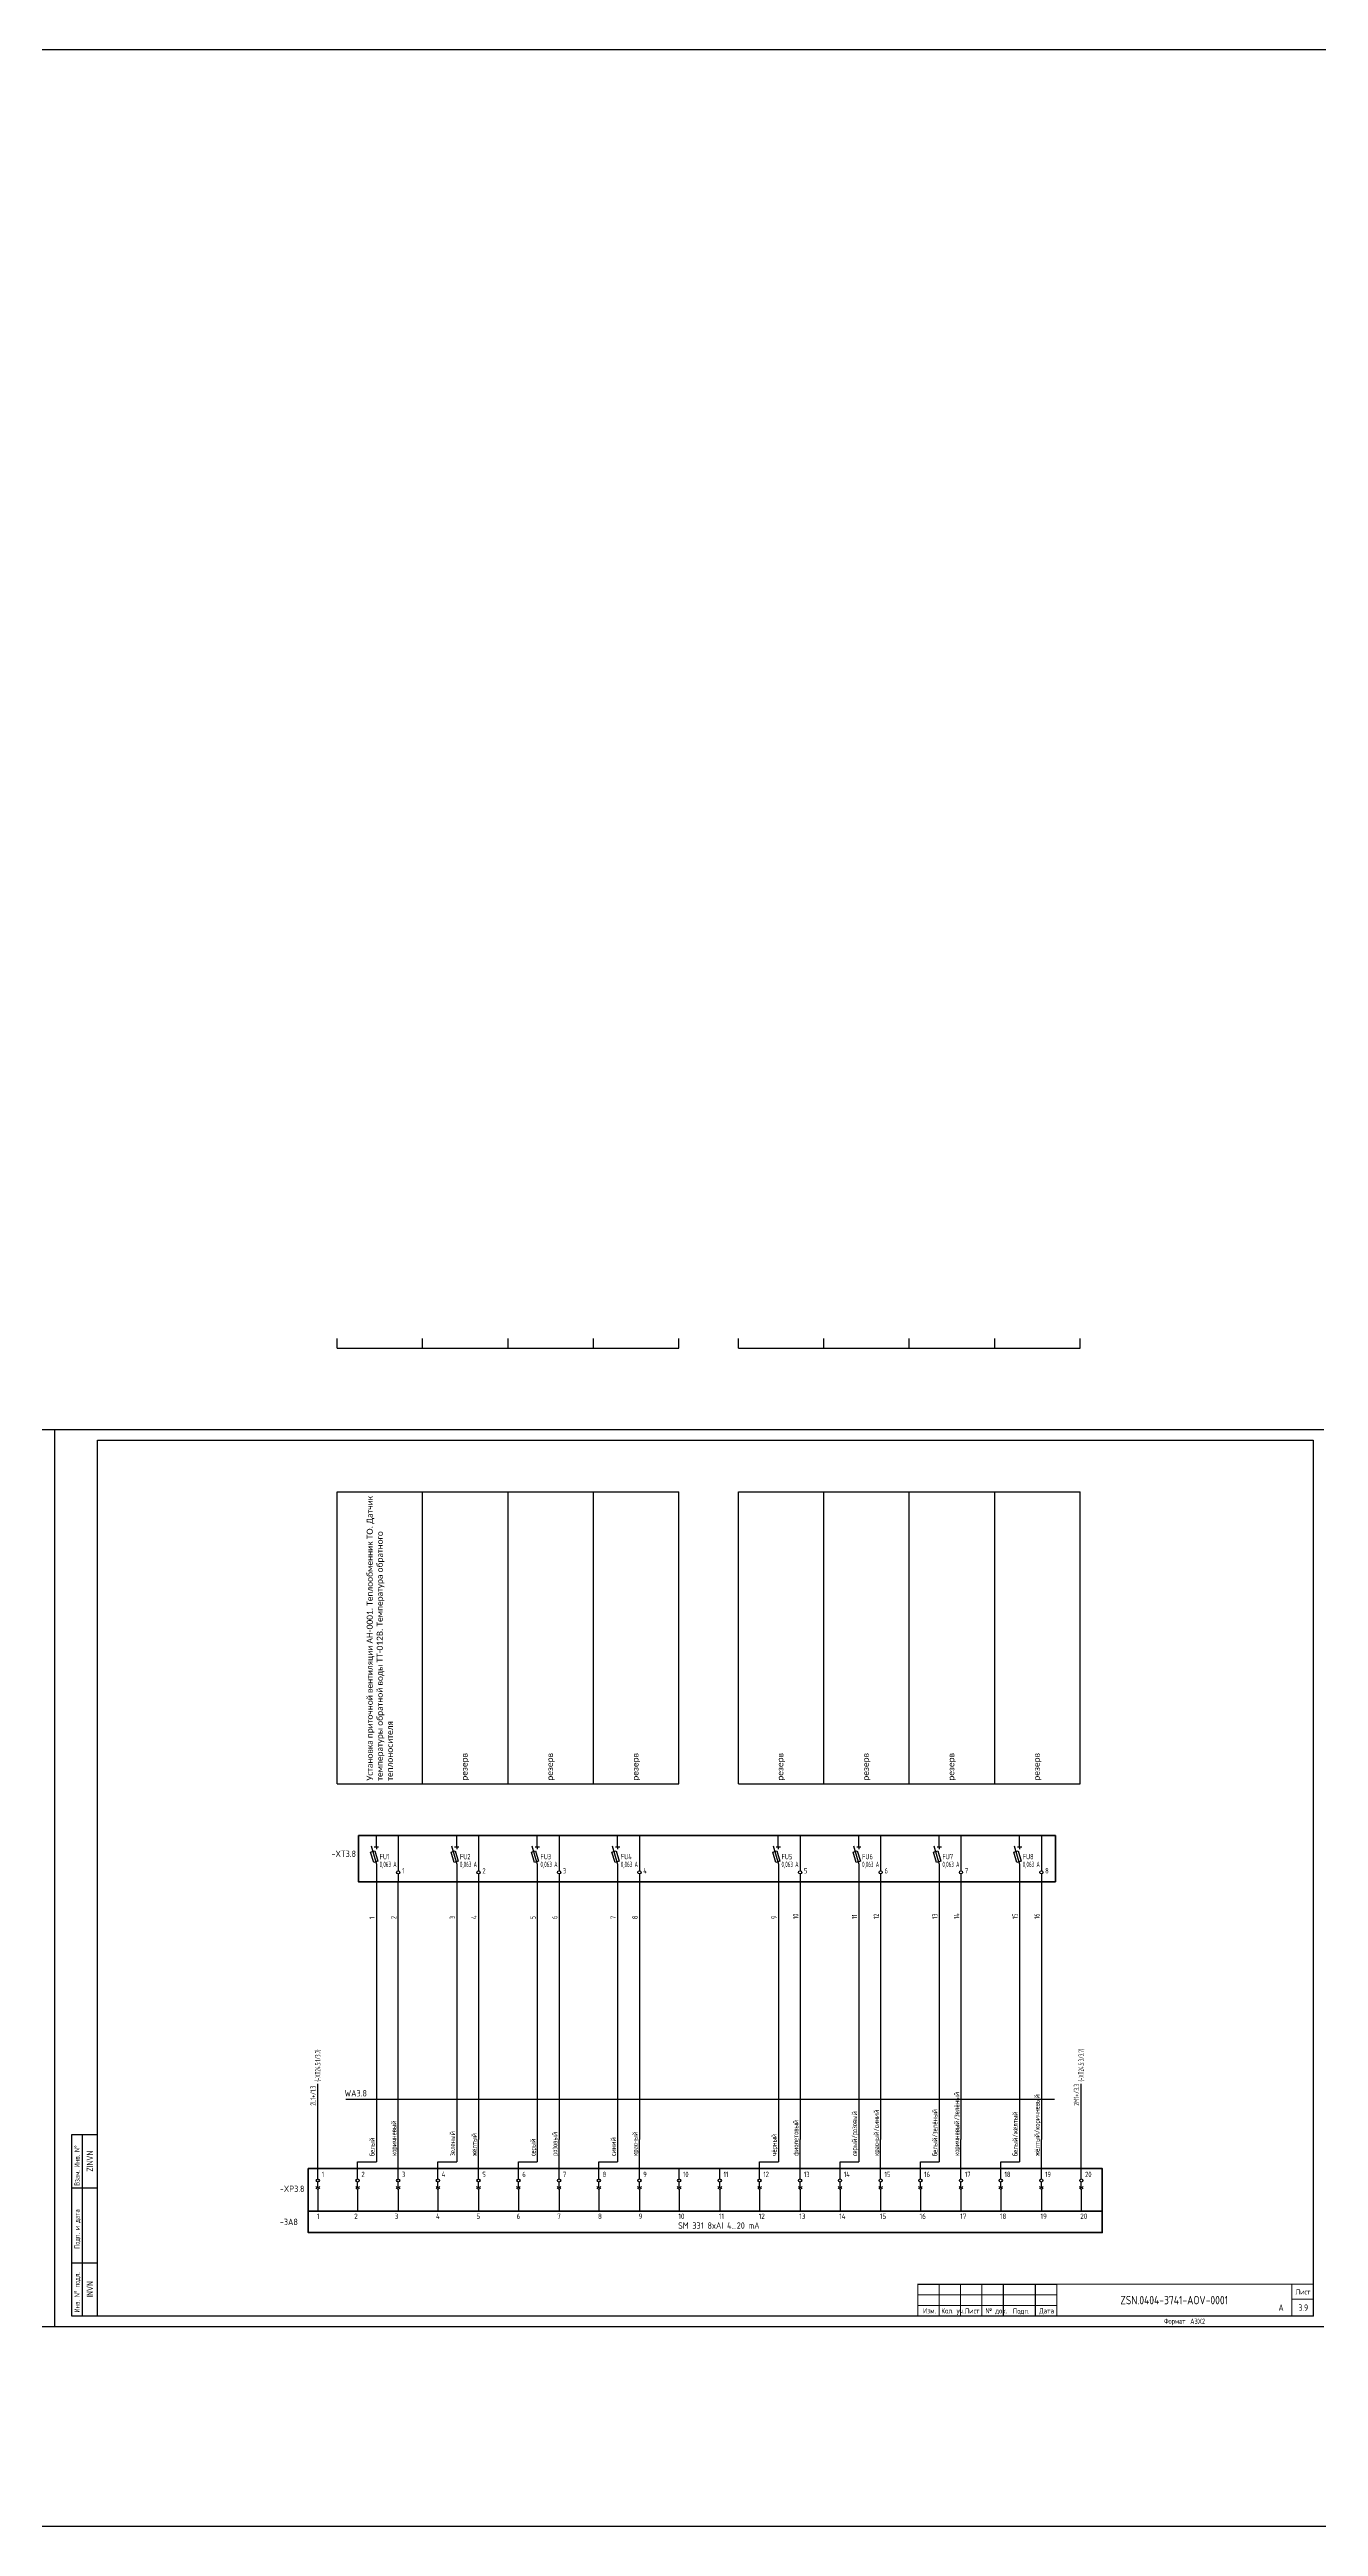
# Model space of a CAD drawing. Header units: millimetres. Extents: x 1235 to 19908, y 833 to 4314.
# Drawn here: x 6036 to 6629, y 1373 to 2532 of the extents above; entities that cross this region are included whole.
import ezdxf
from ezdxf.enums import TextEntityAlignment as Align

# ---------------------------------------------------------------- set-up
doc = ezdxf.new("R2010")
doc.units = ezdxf.units.MM
doc.layers.add('EPLAN108', color=5, linetype='Continuous', lineweight=30)
for name, color, linetype in [('КИА_МАРКИРОВКА', 2, 'Continuous'), ('КИА_НАКЛЕЙКИ', 1, 'Continuous'), ('КИА_РАМКИ-ШТАМПЫ', 7, 'Continuous'), ('ФОРМАТ', 7, 'Continuous')]:
    doc.layers.add(name, color=color, linetype=linetype)
doc.styles.add('GOST-A 3-1', font='', dxfattribs={"height": 3})
doc.styles.add('GOSTA-2.5-1', font='', dxfattribs={"width": 0.9, "height": 2.5})
doc.styles.add('ROMAND0-100', font='romand.shx')
doc.styles.add('ROMANS0-60', font='romans.shx', dxfattribs={"width": 0.6})
doc.styles.add('ROMANS0-70', font='romans.shx', dxfattribs={"width": 0.7})
doc.styles.get("Standard").update_dxf_attribs({"font": 'arial.ttf'})
doc.styles.get('GOST-A 3-1').set_extended_font_data('GOST type A')
doc.styles.get('GOSTA-2.5-1').set_extended_font_data('GOST Type AU')

# ---------------------------------------------------------------- blocks, each defined once
blk = doc.blocks.new('A$C5D65067D')
at = {"color": 0}
for p, q in [((-2.7, 13.8), (-0.7, 14.4)), ((-1.2, 9), (-2.7, 13.8)), ((-2.5, 16.8), (0, 8.3)), ((-1, 16.3), (1, 16.3)), ((-0.7, 14.4), (0.7, 9.6)), ((0, 16.3), (0, 21.6)), ((0, 16.3), (0, 15.3)), ((10.2, 21.6), (10.2, 5.1)), ((35, 13.8), (36.9, 14.4)), ((36.4, 9), (35, 13.8)), ((35.1, 16.8), (37.6, 8.3)), ((36.6, 16.3), (38.6, 16.3)), ((36.9, 14.4), (38.3, 9.6)), ((37.6, 16.3), (37.6, 21.6)), ((37.6, 16.3), (37.6, 15.3)), ((47.8, 21.6), (47.8, 5.1)), ((72.6, 13.8), (74.5, 14.4)), ((74, 9), (72.6, 13.8)), ((72.8, 16.8), (75.3, 8.3)), ((74.3, 16.3), (76.3, 16.3)), ((74.5, 14.4), (75.9, 9.6)), ((75.3, 16.3), (75.3, 21.6)), ((75.3, 16.3), (75.3, 15.3)), ((85.5, 21.6), (85.5, 5.1)), ((110.2, 13.8), (112.2, 14.4)), ((111.7, 9), (110.2, 13.8)), ((110.4, 16.8), (112.9, 8.3)), ((111.9, 16.3), (113.9, 16.3)), ((112.2, 14.4), (113.6, 9.6)), ((112.9, 16.3), (112.9, 21.6)), ((112.9, 16.3), (112.9, 15.3)), ((123.1, 21.6), (123.1, 5.1)), ((185.5, 13.8), (187.4, 14.4)), ((186.9, 9), (185.5, 13.8)), ((185.7, 16.8), (188.2, 8.3)), ((187.1, 16.3), (189.1, 16.3)), ((187.4, 14.4), (188.8, 9.6)), ((188.1, 16.3), (188.1, 21.6)), ((188.1, 16.3), (188.1, 15.3)), ((198.3, 21.6), (198.3, 5.1)), ((223.1, 13.8), (225, 14.4)), ((224.6, 9), (223.1, 13.8)), ((223.3, 16.8), (225.8, 8.3)), ((224.8, 16.3), (226.8, 16.3)), ((225, 14.4), (226.5, 9.6)), ((225.8, 16.3), (225.8, 21.6)), ((225.8, 16.3), (225.8, 15.3)), ((236, 21.6), (236, 5.1)), ((260.8, 13.8), (262.7, 14.4)), ((262.2, 9), (260.8, 13.8)), ((260.9, 16.8), (263.4, 8.3)), ((262.4, 16.3), (264.4, 16.3)), ((262.7, 14.4), (264.1, 9.6)), ((263.4, 16.3), (263.4, 21.6)), ((263.4, 16.3), (263.4, 15.3)), ((273.6, 21.6), (273.6, 5.1)), ((298.4, 13.8), (300.3, 14.4)), ((299.8, 9), (298.4, 13.8)), ((298.5, 16.8), (301, 8.3)), ((300, 16.3), (302, 16.3)), ((300.3, 14.4), (301.7, 9.6)), ((301, 16.3), (301, 21.6)), ((301, 16.3), (301, 15.3)), ((311.2, 21.6), (311.2, 5.1)), ((0.7, 9.6), (-1.2, 9)), ((0, 8.3), (0, 0)), ((10.2, 3.6), (10.2, 0)), ((38.3, 9.6), (36.4, 9)), ((37.6, 8.3), (37.6, 0)), ((47.8, 3.6), (47.8, 0)), ((75.9, 9.6), (74, 9)), ((75.3, 8.3), (75.3, 0)), ((85.5, 3.6), (85.5, 0)), ((113.6, 9.6), (111.7, 9)), ((112.9, 8.3), (112.9, 0)), ((123.1, 3.6), (123.1, 0)), ((188.8, 9.6), (186.9, 9)), ((188.2, 8.3), (188.2, 0)), ((198.3, 3.6), (198.3, 0)), ((226.5, 9.6), (224.6, 9)), ((225.8, 8.3), (225.8, 0)), ((236, 3.6), (236, 0)), ((264.1, 9.6), (262.2, 9)), ((263.4, 8.3), (263.4, 0)), ((273.6, 3.6), (273.6, 0)), ((301.7, 9.6), (299.8, 9)), ((301, 8.3), (301, 0)), ((311.2, 3.6), (311.2, 0))]:
    blk.add_line(p, q, dxfattribs=at)
at = {"color": 0, "lineweight": 40}
blk.add_lwpolyline([(-8.4, 21.6), (317.8, 21.6), (317.8, 0), (-8.4, 0)], close=True, dxfattribs=at)
at = {"color": 0}
for centre in [(10.2, 4.4), (47.8, 4.4), (85.5, 4.4), (123.1, 4.4), (198.3, 4.4), (236, 4.4), (273.6, 4.4), (311.2, 4.4)]:
    blk.add_circle(centre, 0.75, dxfattribs=at)
at = {"style": 'GOSTA-2.5-1'}
for s, width, p in [('FU1', 0.9, (1.5, 10.5)), ('FU2', 0.9, (39.1, 10.5)), ('FU3', 0.9, (76.8, 10.5)), ('FU4', 0.9, (114.4, 10.5)), ('FU5', 0.9, (189.6, 10.5)), ('FU6', 0.9, (227.3, 10.5)), ('FU7', 0.9, (264.9, 10.5)), ('FU8', 0.9, (302.5, 10.5)), ('0,063 A', 0.7, (1.5, 6.9)), ('1', 0.9, (12, 3.9)), ('0,063 A', 0.7, (39.1, 6.9)), ('2', 0.9, (49.6, 3.9)), ('0,063 A', 0.7, (76.8, 6.9)), ('3', 0.9, (87.3, 3.9)), ('0,063 A', 0.7, (114.4, 6.9)), ('4', 0.9, (124.9, 3.9)), ('0,063 A', 0.7, (189.6, 6.9)), ('5', 0.9, (200.1, 3.9)), ('0,063 A', 0.7, (227.3, 6.9)), ('6', 0.9, (237.8, 3.9)), ('0,063 A', 0.7, (264.9, 6.9)), ('7', 0.9, (275.4, 3.9)), ('0,063 A', 0.7, (302.5, 6.9)), ('8', 0.9, (313, 3.9))]:
    blk.add_text(s, height=2.5, dxfattribs=dict(at, width=width)).set_placement(p)
blk = doc.blocks.new('frm6')
at = {"layer": 'ФОРМАТ'}
blk.add_line((-185, 15), (-120, 15), dxfattribs=at)
at = {"layer": 'ФОРМАТ', "const_width": 0.5}
blk.add_lwpolyline([(-185, 15), (-185, 0), (0, 0), (0, 15)], close=True, dxfattribs=at)
for points in [[(-175, 15), (-175, 0)], [(-165, 15), (-165, 0)], [(-155, 15), (-155, 0)], [(-145, 15), (-145, 0)], [(-130, 15), (-130, 0)], [(-120, 15), (-120, 0)], [(-10, 15), (-10, 0)], [(-185, 10), (-120, 10)], [(-185, 5), (-120, 5)], [(-10, 8), (0, 8)]]:
    blk.add_lwpolyline(points, dxfattribs=at)
at = {"layer": 'ФОРМАТ', "style": 'GOSTA-2.5-1', "width": 0.95}
for s, p in [('Лист', (-8.2, 9.4)), ('Изм.', (-182.6, 0.5)), ('Кол. уч.', (-174, 0.5)), ('Лист', (-163.1, 0.5)), ('№ док.', (-153.4, 0.5)), ('Подп.', (-140.5, 0.4)), ('Дата', (-128.2, 0.5))]:
    blk.add_text(s, height=2.5, dxfattribs=at).set_placement(p, align=Align.BOTTOM_LEFT)
at = {"layer": 'ФОРМАТ', "flags": 8}
for tag, style, width, p in [('R2', 'ROMANS0-70', 0.7, (-184.4, 10)), ('QTY2', 'ROMANS0-70', 0.65, (-174.3, 10.3)), ('SH2', 'ROMANS0-70', 0.7, (-164.3, 10)), ('ND2', 'ROMANS0-60', 0.6, (-154.3, 10)), ('SIGN2', 'ROMANS0-70', 0.7, (-144.3, 10)), ('DATE2', 'ROMANS0-70', 0.43, (-129.4, 10)), ('R1', 'ROMANS0-70', 0.7, (-184.4, 5)), ('QTY1', 'ROMANS0-70', 0.65, (-174.3, 5.3)), ('SH1', 'ROMANS0-70', 0.7, (-164.3, 5)), ('ND1', 'ROMANS0-60', 0.6, (-154.3, 5)), ('SIGN1', 'ROMANS0-70', 0.7, (-144.3, 5)), ('DATE1', 'ROMANS0-70', 0.43, (-129.4, 5))]:
    blk.add_attdef(tag, text='', height=3, dxfattribs=dict(at, style=style, width=width)).set_placement(p, align=Align.BOTTOM_LEFT)
at = {"layer": 'ФОРМАТ', "style": 'ROMANS0-70', "width": 0.7, "flags": 8}
blk.add_attdef('SH', text='', height=3, dxfattribs=at).set_placement((-5.2, 3.8), align=Align.MIDDLE_CENTER)
blk = doc.blocks.new('*T51')
at = {"linetype": 'ByBlock', "lineweight": -2, "transparency": 16777216}
for p, q in [((0, 0), (0, 136.7)), ((0, 136.7), (160, 136.7)), ((40, 0), (40, 136.7)), ((80, 0), (80, 136.7)), ((120, 0), (120, 136.7)), ((160, 0), (160, 136.7)), ((187.8, 0), (187.8, 136.7)), ((187.8, 136.7), (347.8, 136.7)), ((227.8, 0), (227.8, 136.7)), ((267.8, 0), (267.8, 136.7)), ((307.8, 0), (307.8, 136.7)), ((347.8, 0), (347.8, 136.7)), ((594, 0), (594, 136.7)), ((594, 136.7), (754, 136.7)), ((634, 0), (634, 136.7)), ((674, 0), (674, 136.7)), ((714, 0), (714, 136.7)), ((754, 0), (754, 136.7)), ((781.8, 0), (781.8, 136.7)), ((781.8, 136.7), (941.8, 136.7)), ((821.8, 0), (821.8, 136.7)), ((861.8, 0), (861.8, 136.7)), ((901.8, 0), (901.8, 136.7)), ((941.8, 0), (941.8, 136.7)), ((1188, 0), (1188, 136.7)), ((1188, 136.7), (1348, 136.7)), ((1228, 0), (1228, 136.7)), ((1375.8, 136.7), (1535.8, 136.7)), ((0, 0), (160, 0)), ((187.8, 0), (347.8, 0)), ((594, 0), (754, 0)), ((1188, 0), (1348, 0)), ((1375.8, 0), (1535.8, 0)), ((781.8, 0), (941.8, 0))]:
    blk.add_line(p, q, dxfattribs=at)
at = {"color": 0, "linetype": 'ByBlock', "lineweight": -2, "transparency": 16777216}
for p, q in [((1268, 0), (1268, 136.7)), ((1308, 0), (1308, 136.7)), ((1348, 0), (1348, 136.7)), ((1375.8, 0), (1375.8, 136.7)), ((1415.8, 0), (1415.8, 136.7)), ((1455.8, 0), (1455.8, 136.7)), ((1495.8, 0), (1495.8, 136.7)), ((1535.8, 0), (1535.8, 136.7))]:
    blk.add_line(p, q, dxfattribs=at)
at = {"color": 0, "transparency": 16777216, "width": 133.705, "attachment_point": 4, "rotation": 90}
for s, insert, char_height in [('{\\fCalibri|b0|i0|c0;Помещение 102. Датчик температуры TT-801. Температура  воздуха в помещении', (20, 1.5), 2.822), ('{\\fCalibri|b0|i0|c0;Помещение 103. Датчик температуры TT-802. Температура  воздуха в помещении', (60, 1.5), 2.822), ('{\\fCalibri|b0|i0|c0;Помещение 104. Датчик температуры TT-802. Температура  воздуха в помещении', (100, 1.5), 2.822), ('{\\fCalibri|b0|i0|c0;Помещение 105. Датчик температуры TT-804. Температура  воздуха в помещении', (140, 1.5), 2.822), ('{\\fCalibri|b0|i0|c0;Помещение 106. Датчик температуры TT-805. Температура  воздуха в помещении', (207.8, 1.5), 2.822), ('{\\fCalibri|b0|i0|c0;Помещение 107. Датчик температуры TT-806. Температура  воздуха в помещении', (247.8, 1.5), 2.822), ('{\\fCalibri|b0|i0|c0;Помещение 108. Датчик температуры TT-807. Температура  воздуха в помещении', (287.8, 1.5), 2.822), ('{\\fCalibri|b0|i0|c0;Помещение 109. Датчик температуры TT-808. Температура  воздуха в помещении', (327.8, 1.5), 2.822), ('{\\fCalibri|b0|i0|c0;Помещение 110. Датчик температуры TT-809. Температура  воздуха в помещении', (614, 1.5), 2.822), ('{\\fCalibri|b0|i0|c0;Помещение 111. Датчик температуры TT-810. Температура  воздуха в помещении', (654, 1.5), 2.822), ('{\\fCalibri|b0|i0|c0;Установка приточной вентиляции AH-0001. Теплообменник TO. Датчик температуры обратной воды TT-012A. Температура обратного теплоносителя', (881.8, 1.5), 2.8222), ('{\\fCalibri|b0|i0|c0;Установка приточной вентиляции AH-0001. Теплообменник TO. Датчик температуры обратной воды TT-012B. Температура обратного теплоносителя', (921.8, 1.5), 2.8222), ('{\\fCalibri|b0|i0|c0;Установка приточной вентиляции AH-0001. Теплообменник TO. Датчик температуры обратной воды TT-012B. Температура обратного теплоносителя', (1208, 1.5), 2.8222), ('{\\fCalibri|b0|i0|c0;Установка приточной вентиляции AH-0001. Приточный вентилятор AH-0001-A. Датчик температуры TT-011A. Температура приточного воздуха', (801.8, 1.5), 2.8222), ('{\\fCalibri|b0|i0|c0;Установка приточной вентиляции AH-0001. Приточный вентилятор AH-0001-B. Датчик температуры TT-011B. Температура приточного воздуха', (841.8, 1.5), 2.8222), ('{\\fCalibri|b0|i0|c0;Установка приточной вентиляции AH-0001. Клапан TV-011A. Электропривод TV-011A. Положение клапана', (694, 1.5), 2.8222), ('{\\fCalibri|b0|i0|c0;Установка приточной вентиляции AH-0001. Клапан TV-011B. Электропривод TV-011B. Положение клапана', (734, 1.5), 2.8222), ('{\\fCalibri|b0|i0|c0;резерв', (1248, 1.5), 2.822), ('{\\fCalibri|b0|i0|c0;резерв', (1288, 1.5), 2.822), ('{\\fCalibri|b0|i0|c0;резерв', (1328, 1.5), 2.822), ('{\\fCalibri|b0|i0|c0;резерв', (1395.8, 1.5), 2.822), ('{\\fCalibri|b0|i0|c0;резерв', (1435.8, 1.5), 2.822), ('{\\fCalibri|b0|i0|c0;резерв', (1475.8, 1.5), 2.822), ('{\\fCalibri|b0|i0|c0;резерв', (1515.8, 1.5), 2.822)]:
    blk.add_mtext(s, dxfattribs=dict(at, insert=insert, char_height=char_height))
blk = doc.blocks.new('*T253')
at = {"linetype": 'ByBlock', "lineweight": -2, "transparency": 16777216}
for p, q in [((0, 0), (0, 136.705)), ((0, 136.705), (160, 136.705)), ((40, 0), (40, 136.705)), ((0, 0), (160, 0))]:
    blk.add_line(p, q, dxfattribs=at)
at = {"color": 0, "linetype": 'ByBlock', "lineweight": -2, "transparency": 16777216}
for p, q in [((80, 0), (80, 136.705)), ((120, 0), (120, 136.705)), ((160, 0), (160, 136.705))]:
    blk.add_line(p, q, dxfattribs=at)
at = {"color": 0, "transparency": 16777216, "width": 133.705, "attachment_point": 4, "rotation": 90}
for s, insert, char_height in [('{\\fCalibri|b0|i0|c0;Установка приточной вентиляции AH-0001. Теплообменник TO. Датчик температуры обратной воды TT-012B. Температура обратного теплоносителя', (20, 1.5), 2.822222), ('{\\fCalibri|b0|i0|c0;резерв', (60, 1.5), 2.82222), ('{\\fCalibri|b0|i0|c0;резерв', (100, 1.5), 2.82222), ('{\\fCalibri|b0|i0|c0;резерв', (140, 1.5), 2.82222)]:
    blk.add_mtext(s, dxfattribs=dict(at, insert=insert, char_height=char_height))
blk = doc.blocks.new('*T254')
at = {"color": 0, "linetype": 'ByBlock', "lineweight": -2, "transparency": 16777216}
for p, q in [((0, 0), (0, 136.705)), ((40, 0), (40, 136.705)), ((80, 0), (80, 136.705)), ((120, 0), (120, 136.705)), ((160, 0), (160, 136.705))]:
    blk.add_line(p, q, dxfattribs=at)
at = {"linetype": 'ByBlock', "lineweight": -2, "transparency": 16777216}
for p, q in [((0, 136.705), (160, 136.705)), ((0, 0), (160, 0))]:
    blk.add_line(p, q, dxfattribs=at)
at = {"color": 0, "transparency": 16777216, "char_height": 2.82222, "width": 133.705, "attachment_point": 4, "rotation": 90}
for insert in [(20, 1.5), (60, 1.5), (100, 1.5), (140, 1.5)]:
    blk.add_mtext('{\\fCalibri|b0|i0|c0;резерв', dxfattribs=dict(at, insert=insert))

msp = doc.modelspace()

# ---------------------------------------------------------------- linework, layer by layer
at = {"color": 1}
for p, q in [((6170.2, 1924.4), (6170.2, 1929)), ((6170.2, 1924.4), (6210.2, 1924.4)), ((6210.2, 1924.4), (6210.2, 1929)), ((6210.2, 1924.4), (6250.2, 1924.4)), ((6250.2, 1924.4), (6250.2, 1929)), ((6250.2, 1924.4), (6290.2, 1924.4)), ((6290.2, 1924.4), (6290.2, 1929)), ((6290.2, 1924.4), (6330.2, 1924.4)), ((6330.2, 1924.4), (6330.2, 1929)), ((6358, 1924.4), (6358, 1929)), ((6358, 1924.4), (6398, 1924.4)), ((6398, 1924.4), (6398, 1929)), ((6398, 1924.4), (6438, 1924.4)), ((6438, 1924.4), (6438, 1929)), ((6438, 1924.4), (6478, 1924.4)), ((6478, 1924.4), (6478, 1929)), ((6478, 1924.4), (6518, 1924.4)), ((6518, 1924.4), (6518, 1929)), ((6161.2, 1540.5), (6161.2, 1580.2))]:
    msp.add_line(p, q, dxfattribs=at)
for p, q in [((5444, 1886.4), (6038, 1886.4)), ((6038, 1886.4), (6038, 1466.4)), ((6038, 1886.4), (6632, 1886.4)), ((6058, 1881.4), (6627, 1881.4)), ((6058, 1471.4), (6058, 1881.4)), ((6627, 1881.4), (6627, 1471.4)), ((6046, 1471.4), (6046, 1556.4)), ((6046, 1556.4), (6058, 1556.4)), ((6051, 1471.4), (6051, 1556.4)), ((6046, 1531.4), (6058, 1531.4)), ((6161.2, 1535.7), (6161.2, 1540.5)), ((6161.2, 1531.4), (6161.2, 1534.2)), ((6161.2, 1530.6), (6161.2, 1520.5)), ((6179.8, 1535.7), (6179.8, 1540.5)), ((6179.8, 1531.4), (6179.8, 1534.2)), ((6179.8, 1530.6), (6179.8, 1520.5)), ((6198.8, 1535.7), (6198.8, 1540.5)), ((6198.8, 1531.4), (6198.8, 1534.2)), ((6198.8, 1530.6), (6198.8, 1520.5)), ((6217.4, 1535.7), (6217.4, 1540.5)), ((6217.4, 1531.4), (6217.4, 1534.2)), ((6217.4, 1530.6), (6217.4, 1520.5)), ((6236.4, 1535.7), (6236.4, 1540.5)), ((6236.4, 1531.4), (6236.4, 1534.2)), ((6236.4, 1530.6), (6236.4, 1520.5)), ((6255.1, 1535.7), (6255.1, 1540.5)), ((6255.1, 1531.4), (6255.1, 1534.2)), ((6255.1, 1530.6), (6255.1, 1520.5)), ((6274.1, 1535.7), (6274.1, 1540.5)), ((6274.1, 1531.4), (6274.1, 1534.2)), ((6274.1, 1530.6), (6274.1, 1520.5)), ((6292.7, 1535.7), (6292.7, 1540.5)), ((6292.7, 1531.4), (6292.7, 1534.2)), ((6292.7, 1530.6), (6292.7, 1520.5)), ((6311.7, 1535.7), (6311.7, 1540.5)), ((6311.7, 1531.4), (6311.7, 1534.2)), ((6311.7, 1530.6), (6311.7, 1520.5)), ((6330.3, 1535.7), (6330.3, 1540.5)), ((6330.3, 1531.4), (6330.3, 1534.2)), ((6330.3, 1530.6), (6330.3, 1520.5)), ((6349.3, 1535.7), (6349.3, 1540.5)), ((6349.3, 1531.4), (6349.3, 1534.2)), ((6349.3, 1530.6), (6349.3, 1520.5)), ((6367.9, 1535.7), (6367.9, 1540.5)), ((6367.9, 1531.4), (6367.9, 1534.2)), ((6367.9, 1530.6), (6367.9, 1520.5)), ((6386.9, 1535.7), (6386.9, 1540.5)), ((6386.9, 1531.4), (6386.9, 1534.2)), ((6386.9, 1530.6), (6386.9, 1520.5)), ((6405.6, 1535.7), (6405.6, 1540.5)), ((6405.6, 1531.4), (6405.6, 1534.2)), ((6405.6, 1530.6), (6405.6, 1520.5)), ((6424.6, 1535.7), (6424.6, 1540.5)), ((6424.6, 1531.4), (6424.6, 1534.2)), ((6424.6, 1530.6), (6424.6, 1520.5)), ((6443.2, 1535.7), (6443.2, 1540.5)), ((6443.2, 1531.4), (6443.2, 1534.2)), ((6443.2, 1530.6), (6443.2, 1520.5)), ((6462.2, 1535.7), (6462.2, 1540.5)), ((6462.2, 1531.4), (6462.2, 1534.2)), ((6462.2, 1530.6), (6462.2, 1520.5)), ((6480.8, 1535.7), (6480.8, 1540.5)), ((6480.8, 1531.4), (6480.8, 1534.2)), ((6480.8, 1530.6), (6480.8, 1520.5)), ((6499.8, 1535.7), (6499.8, 1540.5)), ((6499.8, 1531.4), (6499.8, 1534.2)), ((6499.8, 1530.6), (6499.8, 1520.5)), ((6518.5, 1535.7), (6518.5, 1540.5)), ((6518.5, 1531.4), (6518.5, 1534.2)), ((6518.5, 1530.6), (6518.5, 1520.5)), ((6046, 1496.4), (6058, 1496.4)), ((6051, 1496.4), (6058, 1496.4)), ((6038, 1466.4), (5444, 1466.4)), ((6632, 1466.4), (6038, 1466.4)), ((6058, 1471.4), (6046, 1471.4)), ((6627, 1471.4), (6058, 1471.4))]:
    msp.add_line(p, q)
at = {"color": 0}
for p, q in [((6188.6, 1674.7), (6188.6, 1543.6)), ((6198.8, 1540.5), (6198.8, 1674.7)), ((6226.2, 1674.7), (6226.2, 1543.6)), ((6236.4, 1674.7), (6236.4, 1554.1)), ((6263.9, 1674.7), (6263.9, 1543.6)), ((6274.1, 1674.7), (6274.1, 1554.1)), ((6301.5, 1674.7), (6301.5, 1543.6)), ((6311.7, 1674.7), (6311.7, 1554.1)), ((6376.8, 1674.7), (6376.8, 1543.6)), ((6386.9, 1674.7), (6386.9, 1554.1)), ((6414.4, 1674.7), (6414.4, 1543.6)), ((6424.6, 1674.7), (6424.6, 1554.1)), ((6452, 1674.7), (6452, 1543.6)), ((6462.2, 1674.7), (6462.2, 1554.1)), ((6489.6, 1674.7), (6489.6, 1543.6)), ((6499.8, 1674.7), (6499.8, 1554.1)), ((6174.3, 1573), (6506, 1573)), ((6236.4, 1540.5), (6236.4, 1554.1)), ((6274.1, 1540.5), (6274.1, 1554.1)), ((6311.7, 1540.5), (6311.7, 1554.1)), ((6386.9, 1540.5), (6386.9, 1554.1)), ((6424.6, 1540.5), (6424.6, 1554.1)), ((6462.2, 1540.5), (6462.2, 1554.1)), ((6499.8, 1540.5), (6499.8, 1554.1)), ((6179.8, 1540.5), (6179.8, 1543.6)), ((6179.8, 1543.6), (6188.6, 1543.6)), ((6217.4, 1540.5), (6217.4, 1543.6)), ((6217.4, 1543.6), (6226.2, 1543.6)), ((6255.1, 1540.5), (6255.1, 1543.6)), ((6255.1, 1543.6), (6263.9, 1543.6)), ((6292.7, 1540.5), (6292.7, 1543.6)), ((6292.7, 1543.6), (6301.5, 1543.6)), ((6367.9, 1540.5), (6367.9, 1543.6)), ((6367.9, 1543.6), (6376.8, 1543.6)), ((6405.6, 1540.5), (6405.6, 1543.6)), ((6405.6, 1543.6), (6414.4, 1543.6)), ((6443.2, 1540.5), (6443.2, 1543.6)), ((6443.2, 1543.6), (6452, 1543.6)), ((6480.8, 1540.5), (6480.8, 1543.6)), ((6480.8, 1543.6), (6489.6, 1543.6))]:
    msp.add_line(p, q, dxfattribs=at)
at = {"color": 4}
msp.add_line((6518.5, 1540.5), (6518.5, 1580.2), dxfattribs=at)
at = {"lineweight": 40}
for p, q in [((6156.7, 1540.5), (6528.3, 1540.5)), ((6528.3, 1540.5), (6528.3, 1510.5)), ((6156.7, 1520.5), (6528.3, 1520.5)), ((6156.7, 1520.5), (6528.3, 1520.5)), ((6528.3, 1510.5), (6156.7, 1510.5))]:
    msp.add_line(p, q, dxfattribs=at)
at = {"lineweight": 18}
for p, q in [((6161.2, 1531.4), (6160.3, 1532.1)), ((6161.2, 1530.6), (6160.3, 1531.4)), ((6161.2, 1531.4), (6162.1, 1532.1)), ((6161.2, 1530.6), (6162.1, 1531.4)), ((6179.8, 1531.4), (6178.9, 1532.1)), ((6179.8, 1530.6), (6178.9, 1531.4)), ((6179.8, 1531.4), (6180.7, 1532.1)), ((6179.8, 1530.6), (6180.7, 1531.4)), ((6198.8, 1531.4), (6197.9, 1532.1)), ((6198.8, 1530.6), (6197.9, 1531.4)), ((6198.8, 1531.4), (6199.7, 1532.1)), ((6198.8, 1530.6), (6199.7, 1531.4)), ((6217.4, 1531.4), (6216.5, 1532.1)), ((6217.4, 1530.6), (6216.5, 1531.4)), ((6217.4, 1531.4), (6218.3, 1532.1)), ((6217.4, 1530.6), (6218.3, 1531.4)), ((6236.4, 1531.4), (6235.5, 1532.1)), ((6236.4, 1530.6), (6235.5, 1531.4)), ((6236.4, 1531.4), (6237.3, 1532.1)), ((6236.4, 1530.6), (6237.3, 1531.4)), ((6255.1, 1531.4), (6254.2, 1532.1)), ((6255.1, 1530.6), (6254.2, 1531.4)), ((6255.1, 1531.4), (6255.9, 1532.1)), ((6255.1, 1530.6), (6255.9, 1531.4)), ((6274.1, 1531.4), (6273.2, 1532.1)), ((6274.1, 1530.6), (6273.2, 1531.4)), ((6274.1, 1531.4), (6274.9, 1532.1)), ((6274.1, 1530.6), (6274.9, 1531.4)), ((6292.7, 1531.4), (6291.8, 1532.1)), ((6292.7, 1530.6), (6291.8, 1531.4)), ((6292.7, 1531.4), (6293.6, 1532.1)), ((6292.7, 1530.6), (6293.6, 1531.4)), ((6311.7, 1531.4), (6310.8, 1532.1)), ((6311.7, 1530.6), (6310.8, 1531.4)), ((6311.7, 1531.4), (6312.6, 1532.1)), ((6311.7, 1530.6), (6312.6, 1531.4)), ((6330.3, 1531.4), (6329.4, 1532.1)), ((6330.3, 1530.6), (6329.4, 1531.4)), ((6330.3, 1531.4), (6331.2, 1532.1)), ((6330.3, 1530.6), (6331.2, 1531.4)), ((6349.3, 1531.4), (6348.4, 1532.1)), ((6349.3, 1530.6), (6348.4, 1531.4)), ((6349.3, 1531.4), (6350.2, 1532.1)), ((6349.3, 1530.6), (6350.2, 1531.4)), ((6367.9, 1531.4), (6367.1, 1532.1)), ((6367.9, 1530.6), (6367.1, 1531.4)), ((6367.9, 1531.4), (6368.8, 1532.1)), ((6367.9, 1530.6), (6368.8, 1531.4)), ((6386.9, 1531.4), (6386.1, 1532.1)), ((6386.9, 1530.6), (6386.1, 1531.4)), ((6386.9, 1531.4), (6387.8, 1532.1)), ((6386.9, 1530.6), (6387.8, 1531.4)), ((6405.6, 1531.4), (6404.7, 1532.1)), ((6405.6, 1530.6), (6404.7, 1531.4)), ((6405.6, 1531.4), (6406.5, 1532.1)), ((6405.6, 1530.6), (6406.5, 1531.4)), ((6424.6, 1531.4), (6423.7, 1532.1)), ((6424.6, 1530.6), (6423.7, 1531.4)), ((6424.6, 1531.4), (6425.5, 1532.1)), ((6424.6, 1530.6), (6425.5, 1531.4)), ((6443.2, 1531.4), (6442.3, 1532.1)), ((6443.2, 1530.6), (6442.3, 1531.4)), ((6443.2, 1531.4), (6444.1, 1532.1)), ((6443.2, 1530.6), (6444.1, 1531.4)), ((6462.2, 1531.4), (6461.3, 1532.1)), ((6462.2, 1530.6), (6461.3, 1531.4)), ((6462.2, 1531.4), (6463.1, 1532.1)), ((6462.2, 1530.6), (6463.1, 1531.4)), ((6480.8, 1531.4), (6479.9, 1532.1)), ((6480.8, 1530.6), (6479.9, 1531.4)), ((6480.8, 1531.4), (6481.7, 1532.1)), ((6480.8, 1530.6), (6481.7, 1531.4)), ((6499.8, 1531.4), (6498.9, 1532.1)), ((6499.8, 1530.6), (6498.9, 1531.4)), ((6499.8, 1531.4), (6500.7, 1532.1)), ((6499.8, 1530.6), (6500.7, 1531.4)), ((6518.5, 1531.4), (6517.6, 1532.1)), ((6518.5, 1530.6), (6517.6, 1531.4)), ((6518.5, 1531.4), (6519.4, 1532.1)), ((6518.5, 1530.6), (6519.4, 1531.4))]:
    msp.add_line(p, q, dxfattribs=at)
at = {"lineweight": 40}
msp.add_lwpolyline([(6156.7, 1540.5), (6528.3, 1540.5), (6528.3, 1510.5), (6156.7, 1510.5)], close=True, dxfattribs=at)
for centre in [(6161.2, 1534.9), (6179.8, 1534.9), (6198.8, 1534.9), (6217.4, 1534.9), (6236.4, 1534.9), (6255.1, 1534.9), (6274.1, 1534.9), (6292.7, 1534.9), (6311.7, 1534.9), (6330.3, 1534.9), (6349.3, 1534.9), (6367.9, 1534.9), (6386.9, 1534.9), (6405.6, 1534.9), (6424.6, 1534.9), (6443.2, 1534.9), (6462.2, 1534.9), (6480.8, 1534.9), (6499.8, 1534.9), (6518.5, 1534.9)]:
    msp.add_circle(centre, 0.75)
at = {"layer": 'EPLAN108', "color": 2}
msp.add_lwpolyline([(1235.4, 2532.2), (19799.5, 2532.2), (19799.5, 1373), (1235.4, 1373)], close=True, dxfattribs=at)

# ---------------------------------------------------------------- block references
for name, p in [('*T51', (4982.2, 1720.5)), ('*T253', (6170.2, 1720.5)), ('*T254', (6358, 1720.5))]:
    msp.add_blockref(name, p)
at = {"color": 0}
msp.add_blockref('A$C5D65067D', (6188.6, 1674.7), dxfattribs=at)
at = {"layer": 'КИА_РАМКИ-ШТАМПЫ'}
ref = msp.add_blockref('frm6', (6627, 1471.4), dxfattribs=at)
ref.add_attrib('TITLE', 'ZSN.0404-3741-AOV-0001', dxfattribs={"layer": '0', "height": 3.9, "style": 'ROMAND0-100', "width": 0.8, "flags": 8}).set_placement((6562, 1478.9), align=Align.MIDDLE_CENTER)
ref.add_attrib('SH', '3.9', dxfattribs={"layer": '0', "height": 3, "style": 'ROMANS0-70', "width": 0.7, "flags": 8}).set_placement((6622.4, 1475.4), align=Align.MIDDLE_CENTER)
ref.add_attrib('REV', 'А', dxfattribs={"layer": '0', "height": 3, "style": 'ROMANS0-70', "width": 0.7, "flags": 8}).set_placement((6612, 1475.4), align=Align.MIDDLE_CENTER)

# ---------------------------------------------------------------- texts
at = {"style": 'GOSTA-2.5-1'}
for s, width, p in [('1', 0.9, (6187.8, 1657.2)), ('2', 0.9, (6198, 1657.2)), ('3', 0.9, (6225.4, 1657.2)), ('4', 0.9, (6235.6, 1657.2)), ('5', 0.9, (6263.1, 1657.2)), ('6', 0.9, (6273.3, 1657.2)), ('7', 0.9, (6300.7, 1657.2)), ('8', 0.9, (6310.9, 1657.2)), ('9', 0.9, (6375.9, 1657.2)), ('10', 0.9, (6386.1, 1657.2)), ('11', 0.9, (6413.6, 1657.2)), ('12', 0.9, (6423.8, 1657.2)), ('13', 0.9, (6451.2, 1657.2)), ('14', 0.9, (6461.4, 1657.2)), ('15', 0.9, (6488.8, 1657.2)), ('16', 0.9, (6499, 1657.2)), ('(-XT24.5:1/3.7)', 0.7, (6162.4, 1581.2)), ('(-XT24.5:3/3.7)', 0.7, (6519.7, 1581.2)), ('коричневый/зелёный', 0.9, (6461.4, 1546.4)), ('жёлтый/коричневый', 0.9, (6499, 1546.4)), ('белый', 0.9, (6187.8, 1546.4)), ('коричневый', 0.9, (6198, 1546.4)), ('зеленый', 0.9, (6225.4, 1546.4)), ('жёлтый', 0.9, (6235.6, 1546.4)), ('розовый', 0.9, (6273.3, 1546.4)), ('синий', 0.9, (6300.7, 1546.4)), ('красный', 0.9, (6310.9, 1546.4)), ('чёрный', 0.9, (6375.9, 1546.4)), ('фиолетовый', 0.9, (6386.1, 1546.4)), ('серый/розовый', 0.9, (6413.6, 1546.4)), ('красный/синий', 0.9, (6423.8, 1546.4)), ('белый/зелёный', 0.9, (6451.2, 1546.4)), ('белый/жёлтый', 0.9, (6488.8, 1546.4)), ('серый', 0.9, (6263.1, 1546.4))]:
    msp.add_text(s, height=2.5, rotation=90, dxfattribs=dict(at, width=width)).set_placement(p)
at = {"style": 'ROMANS0-70', "width": 0.7}
for s, p in [('Взам. Инв. N%%d', (6050.5, 1532.4)), ('Подп. и дата', (6050.5, 1502.9)), ('Инв. N%%d подл.', (6050.5, 1473.1))]:
    msp.add_text(s, height=2.5, rotation=90, dxfattribs=at).set_placement(p, align=Align.BOTTOM_LEFT)
for s, height, style, p in [('-XP3.8', 3, 'GOST-A 3-1', (6143.4, 1529.5)), ('1', 2.5, 'GOSTA-2.5-1', (6160.7, 1516.9)), ('2', 2.5, 'GOSTA-2.5-1', (6178.2, 1516.9)), ('3', 2.5, 'GOSTA-2.5-1', (6197.2, 1516.9)), ('4', 2.5, 'GOSTA-2.5-1', (6216.5, 1516.9)), ('5', 2.5, 'GOSTA-2.5-1', (6235.4, 1516.9)), ('6', 2.5, 'GOSTA-2.5-1', (6254.2, 1516.9)), ('7', 2.5, 'GOSTA-2.5-1', (6273.2, 1516.9)), ('8', 2.5, 'GOSTA-2.5-1', (6292.3, 1516.9)), ('9', 2.5, 'GOSTA-2.5-1', (6311.3, 1516.9)), ('10', 2.5, 'GOSTA-2.5-1', (6329.9, 1516.9)), ('11', 2.5, 'GOSTA-2.5-1', (6348.9, 1516.9)), ('12', 2.5, 'GOSTA-2.5-1', (6367.5, 1516.9)), ('13', 2.5, 'GOSTA-2.5-1', (6386.5, 1516.9)), ('14', 2.5, 'GOSTA-2.5-1', (6405.2, 1516.9)), ('15', 2.5, 'GOSTA-2.5-1', (6424.2, 1516.9)), ('16', 2.5, 'GOSTA-2.5-1', (6442.8, 1516.9)), ('17', 2.5, 'GOSTA-2.5-1', (6461.8, 1516.9)), ('18', 2.5, 'GOSTA-2.5-1', (6480.4, 1516.9)), ('19', 2.5, 'GOSTA-2.5-1', (6499.4, 1516.9)), ('20', 2.5, 'GOSTA-2.5-1', (6518, 1516.9)), ('SM 331 8xAI 4...20 mA', 3, 'GOST-A 3-1', (6329.8, 1512.3))]:
    msp.add_text(s, height=height, dxfattribs=dict(style=style)).set_placement(p)
for s, style, width, p in [('1', 'GOSTA-2.5-1', 0.9, (6163, 1536.5)), ('2', 'GOSTA-2.5-1', 0.9, (6181.6, 1536.5)), ('3', 'GOSTA-2.5-1', 0.9, (6200.6, 1536.5)), ('4', 'GOSTA-2.5-1', 0.9, (6219.2, 1536.5)), ('5', 'GOSTA-2.5-1', 0.9, (6238.2, 1536.5)), ('6', 'GOSTA-2.5-1', 0.9, (6256.9, 1536.5)), ('7', 'GOSTA-2.5-1', 0.9, (6275.9, 1536.5)), ('8', 'GOSTA-2.5-1', 0.9, (6294.5, 1536.5)), ('9', 'GOSTA-2.5-1', 0.9, (6313.5, 1536.5)), ('10', 'GOSTA-2.5-1', 0.9, (6332.1, 1536.5)), ('11', 'GOSTA-2.5-1', 0.9, (6351.1, 1536.5)), ('12', 'GOSTA-2.5-1', 0.9, (6369.7, 1536.5)), ('13', 'GOSTA-2.5-1', 0.9, (6388.7, 1536.5)), ('14', 'GOSTA-2.5-1', 0.9, (6407.4, 1536.5)), ('15', 'GOSTA-2.5-1', 0.9, (6426.4, 1536.5)), ('16', 'GOSTA-2.5-1', 0.9, (6445, 1536.5)), ('17', 'GOSTA-2.5-1', 0.9, (6464, 1536.5)), ('18', 'GOSTA-2.5-1', 0.9, (6482.6, 1536.5)), ('19', 'GOSTA-2.5-1', 0.9, (6501.6, 1536.5)), ('20', 'GOSTA-2.5-1', 0.9, (6520.3, 1536.5)), ('Формат', 'ROMANS0-70', 0.7, (6557.2, 1467.8))]:
    msp.add_text(s, height=2.5, dxfattribs=dict(style=style, width=width)).set_placement(p)
at = {"style": 'ROMANS0-70', "width": 0.7, "flags": 12}
for tag, p in [('ZINVN', (6054.5, 1543.9)), ('INVN', (6054.5, 1483.9))]:
    msp.add_attdef(tag, text='', height=3, rotation=90, dxfattribs=at).set_placement(p, align=Align.MIDDLE_CENTER)
at = {"ltscale": 100, "style": 'ROMANS0-70', "width": 0.7, "flags": 12}
msp.add_attdef('A3X2', text='A3x2', height=2.5, dxfattribs=at).set_placement((6569.5, 1467), align=Align.BOTTOM_LEFT)
at = {"layer": 'КИА_МАРКИРОВКА', "style": 'GOSTA-2.5-1', "width": 0.8}
for s, p in [('2L1+/1.3', (6160.2, 1569.9)), ('2M1+/3.3', (6517.5, 1569.9))]:
    msp.add_text(s, height=2.5, rotation=90, dxfattribs=at).set_placement(p)
at = {"layer": 'КИА_МАРКИРОВКА', "style": 'GOST-A 3-1'}
msp.add_text('WA3.8', height=3, dxfattribs=at).set_placement((6173.7, 1574.2))
at = {"layer": 'КИА_НАКЛЕЙКИ', "style": 'GOST-A 3-1'}
for s, p in [('-XT3.8', (6167.6, 1686.3)), ('-3A8', (6143.4, 1514))]:
    msp.add_text(s, height=3, dxfattribs=at).set_placement(p)

doc.saveas('drawing.dxf')
